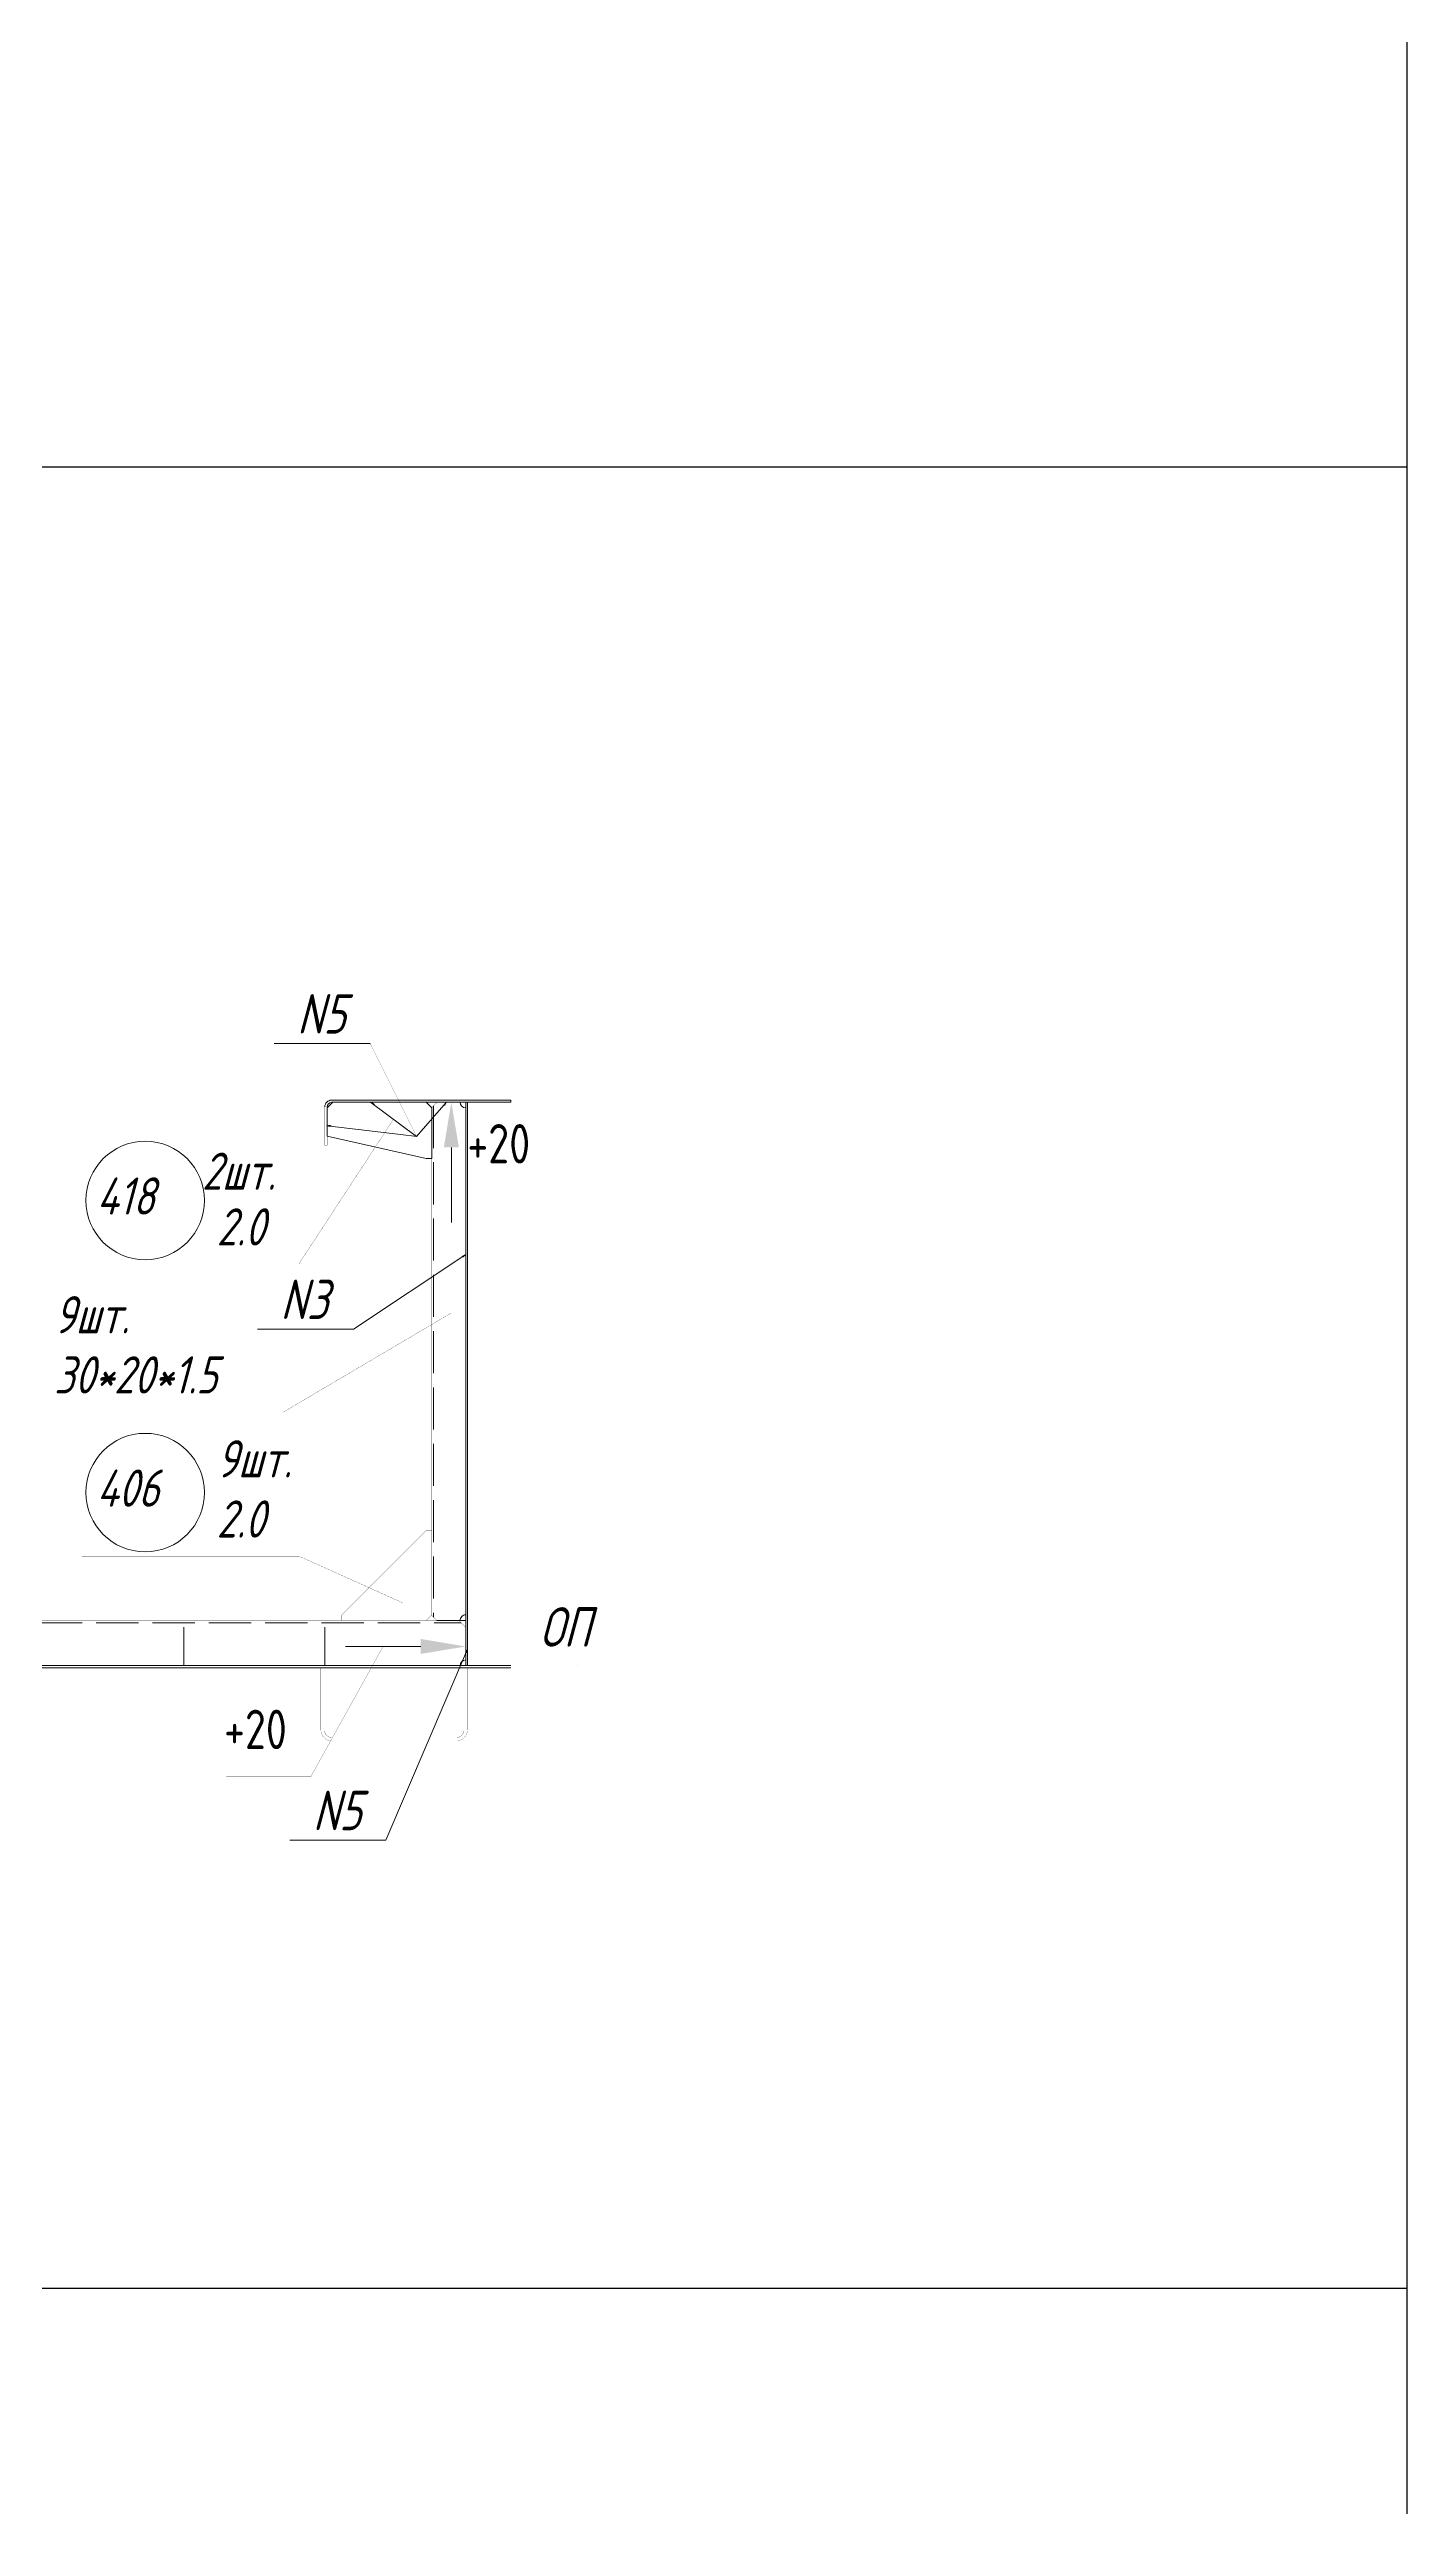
# Model space of a CAD drawing. Header units: millimetres. Extents: x 77380 to 135900, y -26587 to 17301.
# Drawn here: x 101283 to 102488, y -11244 to -9062 of the extents above; entities that cross this region are included whole.
import ezdxf

# ---------------------------------------------------------------- set-up
doc = ezdxf.new("R2010")
doc.units = ezdxf.units.MM
for name, pattern in [('K5LT32768', [0]), ('K5LT32769', [50, 37.5, -12.5]), ('K5LT32770', [0]), ('K5LT32772', [0]), ('K5LT32773', [50, 37.5, -12.5]), ('K5LT32780', [0]), ('K5LT32784', [850.2, 600, -125, 0.2, -125]), ('K5LT32789', [340.2, 240, -50, 0.2, -50]), ('K5LT32790', [0]), ('K5LT32831', [0]), ('K5LT32835', [0]), ('K5LT_THIN', [0])]:
    doc.linetypes.add(name, pattern=pattern)
doc.styles.add('KTEXTSTYLE', font='GOST_AU.SHX', dxfattribs={"width": 0.96, "height": 5})

# ---------------------------------------------------------------- blocks, each defined once
blk = doc.blocks.new('U93')
blk.add_hatch(color=7).paths.add_polyline_path([(126663.1, 18180.4), (126649.7, 18180.4), (126656.4, 18220.4)])
at = {"color": 7, "linetype": 'K5LT32831', "lineweight": 9}
blk.add_line((126656.4, 18180.4), (126656.4, 18113.9), dxfattribs=at)
blk = doc.blocks.new('U96')
blk.add_hatch(color=7).paths.add_polyline_path([(126629.2, 17730.8), (126629.2, 17744.1), (126669.2, 17737.4)])
at = {"color": 7, "linetype": 'K5LT32831', "lineweight": 9}
blk.add_line((126629.2, 17737.4), (126562.6, 17737.4), dxfattribs=at)
blk = doc.blocks.new('U118')
at = {"color": 7, "linetype": 'K5LT_THIN', "lineweight": 18}
for p, q in [((126569.7, 18019.1), (126669.2, 18085.5)), ((126669.2, 18085.5), (126665.8, 18083.3))]:
    blk.add_line(p, q, dxfattribs=at)
at = {"color": 7, "linetype": 'K5LT32835', "lineweight": 18}
for p, q in [((126666.7, 18083.7), (126666.7, 18083.9)), ((126666.7, 18083.8), (126666.7, 18083.8)), ((126667.3, 18083.7), (126666.7, 18083.8)), ((126667.4, 18083.7), (126666.7, 18083.8)), ((126667.3, 18083.6), (126666.7, 18083.7)), ((126666.8, 18083.6), (126666.9, 18084)), ((126666.8, 18083.7), (126666.8, 18083.9)), ((126667.4, 18083.8), (126666.8, 18083.9)), ((126667.5, 18083.8), (126666.8, 18083.9)), ((126667.2, 18083.5), (126666.8, 18083.6)), ((126667.2, 18083.5), (126666.8, 18083.6)), ((126666.9, 18083.4), (126667, 18084.1)), ((126666.9, 18083.5), (126667, 18084)), ((126667.5, 18083.9), (126666.9, 18084)), ((126667.1, 18083.4), (126666.9, 18083.5)), ((126667.1, 18083.4), (126666.9, 18083.4)), ((126667, 18083.3), (126667.2, 18084.2)), ((126667, 18083.4), (126667.1, 18084.1)), ((126667.6, 18083.9), (126667, 18084)), ((126667, 18083.3), (126667, 18083.3)), ((126667.1, 18083.4), (126667.3, 18084.2)), ((126667.6, 18084), (126667.1, 18084.1)), ((126667.7, 18084), (126667.1, 18084.1)), ((126667.2, 18083.5), (126667.3, 18084.3)), ((126667.8, 18084.1), (126667.2, 18084.2)), ((126667.3, 18083.7), (126667.5, 18084.4)), ((126667.3, 18083.6), (126667.4, 18084.3)), ((126667.8, 18084.1), (126667.3, 18084.2)), ((126667.4, 18083.8), (126667.6, 18084.4)), ((126667.9, 18084.2), (126667.4, 18084.3)), ((126667.9, 18084.2), (126667.4, 18084.3)), ((126667.5, 18083.8), (126667.6, 18084.5)), ((126668, 18084.3), (126667.5, 18084.4)), ((126667.6, 18083.9), (126667.7, 18084.5)), ((126668, 18084.4), (126667.6, 18084.4)), ((126667.7, 18084), (126667.8, 18084.6)), ((126667.7, 18084.1), (126667.9, 18084.6)), ((126668.1, 18084.4), (126667.7, 18084.5)), ((126668.1, 18084.5), (126667.7, 18084.5)), ((126667.8, 18084.2), (126667.9, 18084.7)), ((126668.2, 18084.5), (126667.8, 18084.6)), ((126667.9, 18084.2), (126668, 18084.7)), ((126668.2, 18084.6), (126667.9, 18084.6)), ((126668, 18084.3), (126668.1, 18084.8)), ((126668.3, 18084.6), (126668, 18084.7)), ((126668.3, 18084.7), (126668, 18084.7)), ((126668.1, 18084.4), (126668.2, 18084.8)), ((126668.4, 18084.7), (126668.1, 18084.8)), ((126668.2, 18084.5), (126668.2, 18084.9)), ((126668.2, 18084.6), (126668.3, 18084.9)), ((126668.5, 18084.8), (126668.2, 18084.8)), ((126668.3, 18084.6), (126668.4, 18085)), ((126668.5, 18084.8), (126668.3, 18084.9)), ((126668.6, 18084.9), (126668.3, 18084.9)), ((126668.4, 18084.7), (126668.5, 18085)), ((126668.6, 18084.9), (126668.4, 18085)), ((126668.5, 18084.8), (126668.5, 18085.1)), ((126668.7, 18085), (126668.5, 18085)), ((126668.6, 18085), (126668.7, 18085.2)), ((126668.6, 18084.9), (126668.6, 18085.1)), ((126668.7, 18085.1), (126668.6, 18085.1)), ((126668.8, 18085.1), (126668.6, 18085.1)), ((126668.7, 18085), (126668.8, 18085.2)), ((126668.8, 18085.2), (126668.7, 18085.2)), ((126668.8, 18085.1), (126668.8, 18085.3)), ((126668.9, 18085.2), (126668.8, 18085.2)), ((126668.9, 18085.2), (126668.9, 18085.3)), ((126668.9, 18085.3), (126668.9, 18085.3)), ((126669, 18085.3), (126668.9, 18085.3)), ((126669, 18085.3), (126669, 18085.4)), ((126669, 18085.4), (126669, 18085.4)), ((126669, 18085.4), (126669, 18085.4)), ((126669.1, 18085.5), (126669.1, 18085.5)), ((126669.1, 18085.4), (126669.1, 18085.4))]:
    blk.add_line(p, q, dxfattribs=at)
at = {"color": 7, "linetype": 'K5LT32835', "const_width": 0.18}
blk.add_lwpolyline([(126666.7, 18083.8), (126669.2, 18085.5), (126667, 18083.3)], close=True, dxfattribs=at)
blk = doc.blocks.new('U124')
at = {"color": 7, "linetype": 'K5LT_THIN', "lineweight": 18}
for p, q in [((126598.4, 17565.4), (126670.7, 17735)), ((126670.7, 17735), (126669.1, 17731.3))]:
    blk.add_line(p, q, dxfattribs=at)
at = {"color": 7, "linetype": 'K5LT32835', "lineweight": 18}
for p, q in [((126670.2, 17732.6), (126669.5, 17732.3)), ((126670.1, 17732.5), (126669.5, 17732.3)), ((126669.6, 17732.1), (126669.5, 17732.4)), ((126670.1, 17732.4), (126669.5, 17732.2)), ((126669.6, 17732.2), (126669.5, 17732.3)), ((126669.5, 17732.2), (126669.5, 17732.2)), ((126670.2, 17732.8), (126669.6, 17732.6)), ((126670.2, 17732.7), (126669.6, 17732.4)), ((126670.2, 17732.7), (126669.6, 17732.5)), ((126669.7, 17732.1), (126669.6, 17732.5)), ((126669.8, 17732.1), (126669.6, 17732.5)), ((126670.1, 17732.4), (126669.6, 17732.2)), ((126670.2, 17733), (126669.7, 17732.7)), ((126670.3, 17733), (126669.7, 17732.8)), ((126670.2, 17732.9), (126669.7, 17732.7)), ((126670, 17732), (126669.7, 17732.8)), ((126670, 17732), (126669.7, 17732.7)), ((126669.9, 17732), (126669.7, 17732.6)), ((126670.1, 17732.3), (126669.7, 17732.1)), ((126670.3, 17733.3), (126669.8, 17733.1)), ((126670.3, 17733.2), (126669.8, 17733)), ((126670.3, 17733.1), (126669.8, 17732.9)), ((126670.1, 17732.2), (126669.8, 17733)), ((126670.1, 17732.3), (126669.8, 17733)), ((126670.1, 17732.1), (126669.8, 17732.9)), ((126670.1, 17732.2), (126669.8, 17732.1)), ((126670.3, 17733.4), (126669.9, 17733.2)), ((126670.2, 17732.7), (126669.9, 17733.3)), ((126670.3, 17733.3), (126669.9, 17733.2)), ((126670.2, 17732.6), (126669.9, 17733.2)), ((126670.1, 17732.5), (126669.9, 17733.1)), ((126670, 17732.1), (126669.9, 17732)), ((126670.1, 17732.1), (126669.9, 17732.1)), ((126670.4, 17733.6), (126670, 17733.4)), ((126670.4, 17733.6), (126670, 17733.5)), ((126670.2, 17732.9), (126670, 17733.5)), ((126670.2, 17733), (126670, 17733.5)), ((126670.3, 17733.5), (126670, 17733.3)), ((126670.2, 17732.8), (126670, 17733.4)), ((126670, 17732), (126670, 17732)), ((126670.4, 17733.9), (126670.1, 17733.7)), ((126670.3, 17733.4), (126670.1, 17733.8)), ((126670.4, 17733.8), (126670.1, 17733.7)), ((126670.3, 17733.2), (126670.1, 17733.7)), ((126670.4, 17733.7), (126670.1, 17733.6)), ((126670.3, 17733.1), (126670.1, 17733.6)), ((126670.5, 17734.1), (126670.2, 17734)), ((126670.5, 17734), (126670.2, 17733.9)), ((126670.3, 17733.5), (126670.2, 17733.9)), ((126670.4, 17733.6), (126670.2, 17733.9)), ((126670.4, 17733.9), (126670.2, 17733.8)), ((126670.5, 17734.3), (126670.3, 17734.2)), ((126670.4, 17733.9), (126670.3, 17734.2)), ((126670.5, 17734.2), (126670.3, 17734.1)), ((126670.5, 17734.2), (126670.3, 17734.2)), ((126670.4, 17733.8), (126670.3, 17734.1)), ((126670.4, 17733.7), (126670.3, 17734)), ((126670.5, 17734.5), (126670.4, 17734.4)), ((126670.6, 17734.5), (126670.4, 17734.5)), ((126670.5, 17734.1), (126670.4, 17734.4)), ((126670.5, 17734.3), (126670.4, 17734.4)), ((126670.5, 17734.4), (126670.4, 17734.3)), ((126670.5, 17734), (126670.4, 17734.3)), ((126670.6, 17734.6), (126670.5, 17734.7)), ((126670.6, 17734.7), (126670.5, 17734.6)), ((126670.6, 17734.5), (126670.5, 17734.6)), ((126670.6, 17734.6), (126670.5, 17734.6)), ((126670.5, 17734.4), (126670.5, 17734.5)), ((126670.6, 17734.8), (126670.6, 17734.9)), ((126670.6, 17734.9), (126670.6, 17734.9)), ((126670.6, 17734.9), (126670.6, 17734.9)), ((126670.6, 17734.7), (126670.6, 17734.8)), ((126670.6, 17734.8), (126670.6, 17734.7)), ((126670.6, 17734.8), (126670.6, 17734.8))]:
    blk.add_line(p, q, dxfattribs=at)
at = {"color": 7, "linetype": 'K5LT32835', "const_width": 0.18}
blk.add_lwpolyline([(126669.5, 17732.2), (126670.7, 17735), (126670, 17732)], close=True, dxfattribs=at)
blk = doc.blocks.new('U126')
at = {"color": 7, "linetype": 'K5LT32835', "lineweight": 18}
for p, q in [((126546.1, 18199.6), (126546.1, 18199.6)), ((126546.1, 18199.6), (126546.2, 18199.6)), ((126546.2, 18199.6), (126546.2, 18199.6)), ((126546.2, 18199.6), (126546.2, 18199.6)), ((126546.4, 18199.6), (126546.3, 18199.6)), ((126546.3, 18199.6), (126546.3, 18199.6)), ((126546.5, 18199.7), (126546.4, 18199.6)), ((126546.4, 18199.6), (126546.4, 18199.6)), ((126546.6, 18199.7), (126546.5, 18199.6)), ((126546.5, 18199.7), (126546.6, 18199.6)), ((126546.5, 18199.7), (126546.5, 18199.6)), ((126546.8, 18199.7), (126546.6, 18199.6)), ((126546.7, 18199.7), (126546.6, 18199.6)), ((126546.6, 18199.7), (126546.7, 18199.5)), ((126546.9, 18199.7), (126546.7, 18199.5)), ((126546.7, 18199.7), (126546.8, 18199.5)), ((126547, 18199.7), (126546.8, 18199.5)), ((126546.8, 18199.7), (126547, 18199.5)), ((126546.8, 18199.7), (126546.9, 18199.5)), ((126547.1, 18199.7), (126546.9, 18199.5)), ((126546.9, 18199.7), (126547.1, 18199.5)), ((126547.3, 18199.7), (126547, 18199.5)), ((126547, 18199.7), (126547.1, 18199.5)), ((126547.4, 18199.7), (126547.1, 18199.5)), ((126547.1, 18199.7), (126547.3, 18199.5)), ((126547.1, 18199.7), (126547.2, 18199.5)), ((126547.5, 18199.7), (126547.2, 18199.5)), ((126547.2, 18199.7), (126547.4, 18199.5)), ((126547.6, 18199.7), (126547.3, 18199.5)), ((126547.3, 18199.7), (126547.5, 18199.5)), ((126547.8, 18199.8), (126547.4, 18199.5)), ((126547.7, 18199.8), (126547.4, 18199.5)), ((126547.4, 18199.7), (126547.7, 18199.4)), ((126547.4, 18199.7), (126547.6, 18199.4)), ((126547.9, 18199.8), (126547.5, 18199.4)), ((126547.5, 18199.7), (126547.8, 18199.4)), ((126548.1, 18199.8), (126547.6, 18199.4)), ((126547.6, 18199.7), (126547.9, 18199.4)), ((126548.2, 18199.8), (126547.7, 18199.4)), ((126547.7, 18199.8), (126548, 18199.4)), ((126547.7, 18199.7), (126547.9, 18199.4)), ((126548.3, 18199.8), (126547.8, 18199.4)), ((126547.8, 18199.8), (126548.1, 18199.4)), ((126548.4, 18199.8), (126547.9, 18199.4)), ((126547.9, 18199.8), (126548.2, 18199.4)), ((126548.5, 18199.8), (126548, 18199.4)), ((126548, 18199.8), (126548.3, 18199.4)), ((126548.6, 18199.8), (126548.1, 18199.4)), ((126548.1, 18199.8), (126548.5, 18199.3)), ((126548.1, 18199.8), (126548.4, 18199.3)), ((126548.7, 18199.8), (126548.2, 18199.4)), ((126548.2, 18199.8), (126548.6, 18199.3)), ((126549, 18199.9), (126548.3, 18199.4)), ((126548.9, 18199.8), (126548.3, 18199.4)), ((126548.3, 18199.8), (126548.7, 18199.3)), ((126549.1, 18199.9), (126548.4, 18199.3)), ((126548.4, 18199.8), (126548.8, 18199.3)), ((126548.4, 18199.8), (126548.7, 18199.3)), ((126549.1, 18199.8), (126548.5, 18199.3)), ((126548.5, 18199.8), (126548.9, 18199.3)), ((126548.6, 18199.8), (126549, 18199.3)), ((126549.1, 18199.7), (126548.6, 18199.3)), ((126548.7, 18199.8), (126549.1, 18199.4)), ((126548.7, 18199.8), (126549.1, 18199.3)), ((126549.1, 18199.6), (126548.7, 18199.3)), ((126548.8, 18199.8), (126549.1, 18199.5)), ((126549.1, 18199.5), (126548.8, 18199.3)), ((126548.9, 18199.8), (126549.1, 18199.6)), ((126549.1, 18199.4), (126548.9, 18199.3)), ((126549, 18199.9), (126549.1, 18199.8)), ((126549, 18199.9), (126549.1, 18199.7)), ((126549.1, 18199.4), (126549, 18199.3)), ((126549.1, 18199.9), (126549.1, 18199.9)), ((126549.1, 18199.3), (126549.1, 18199.3))]:
    blk.add_line(p, q, dxfattribs=at)
at = {"color": 7, "linetype": 'K5LT_THIN', "lineweight": 18}
for p, q in [((126546.1, 18199.6), (126550, 18199.2)), ((126611.4, 18191.9), (126546.1, 18199.6))]:
    blk.add_line(p, q, dxfattribs=at)
at = {"color": 7, "linetype": 'K5LT32835', "const_width": 0.18}
blk.add_lwpolyline([(126549.1, 18199.3), (126546.1, 18199.6), (126549.1, 18199.9)], close=True, dxfattribs=at)
blk = doc.blocks.new('U127')
at = {"color": 7, "linetype": 'K5LT32835', "lineweight": 18}
for p, q in [((126585, 18220.4), (126584.9, 18220.4)), ((126585.1, 18220.4), (126585, 18220.4)), ((126585, 18220.4), (126585.1, 18220.3)), ((126585, 18220.4), (126585, 18220.4)), ((126585.2, 18220.3), (126585.1, 18220.3)), ((126585.1, 18220.3), (126585.1, 18220.3)), ((126585.3, 18220.3), (126585.2, 18220.3)), ((126585.2, 18220.3), (126585.2, 18220.2)), ((126585.4, 18220.2), (126585.2, 18220.2)), ((126585.3, 18220.3), (126585.3, 18220.2)), ((126585.5, 18220.2), (126585.3, 18220.2)), ((126585.3, 18220.2), (126585.3, 18220.1)), ((126585.4, 18220.2), (126585.4, 18220.1)), ((126585.7, 18220.1), (126585.4, 18220)), ((126585.6, 18220.1), (126585.4, 18220.1)), ((126585.5, 18220.2), (126585.6, 18220)), ((126585.5, 18220.2), (126585.5, 18220)), ((126585.8, 18220), (126585.5, 18220)), ((126585.6, 18220.1), (126585.6, 18219.9)), ((126585.9, 18220), (126585.6, 18219.9)), ((126585.7, 18220.1), (126585.8, 18219.8)), ((126585.7, 18220.1), (126585.7, 18219.9)), ((126586.1, 18219.9), (126585.7, 18219.8)), ((126586, 18219.9), (126585.7, 18219.9)), ((126585.8, 18220), (126585.8, 18219.8)), ((126586.2, 18219.8), (126585.8, 18219.8)), ((126585.9, 18220), (126586, 18219.6)), ((126585.9, 18220), (126585.9, 18219.7)), ((126586.3, 18219.8), (126585.9, 18219.7)), ((126586, 18219.9), (126586.1, 18219.6)), ((126586.5, 18219.7), (126586, 18219.6)), ((126586.4, 18219.7), (126586, 18219.7)), ((126586.1, 18219.9), (126586.1, 18219.5)), ((126586.6, 18219.6), (126586.1, 18219.6)), ((126586.2, 18219.9), (126586.2, 18219.5)), ((126586.2, 18219.8), (126586.3, 18219.4)), ((126586.7, 18219.6), (126586.2, 18219.5)), ((126586.8, 18219.5), (126586.2, 18219.5)), ((126586.3, 18219.8), (126586.4, 18219.4)), ((126586.9, 18219.5), (126586.3, 18219.4)), ((126586.4, 18219.8), (126586.4, 18219.3)), ((126586.4, 18219.7), (126586.5, 18219.3)), ((126587, 18219.4), (126586.4, 18219.4)), ((126586.5, 18219.7), (126586.6, 18219.2)), ((126587.1, 18219.4), (126586.5, 18219.3)), ((126587.2, 18219.3), (126586.5, 18219.2)), ((126586.6, 18219.7), (126586.6, 18219.2)), ((126586.6, 18219.6), (126586.7, 18219.1)), ((126587.3, 18219.3), (126586.6, 18219.2)), ((126586.7, 18219.6), (126586.8, 18219.1)), ((126587.5, 18219.2), (126586.7, 18219.1)), ((126587.4, 18219.2), (126586.7, 18219.1)), ((126586.8, 18219.6), (126586.9, 18219)), ((126586.8, 18219.5), (126586.9, 18218.9)), ((126587.6, 18219.2), (126586.8, 18219)), ((126586.9, 18219.5), (126587, 18218.9)), ((126587.6, 18219.1), (126586.9, 18219)), ((126587, 18219.5), (126587.1, 18218.8)), ((126587.6, 18219), (126587, 18218.9)), ((126587.5, 18218.9), (126587, 18218.9)), ((126587.1, 18219.4), (126587.2, 18218.7)), ((126587.1, 18219.4), (126587.1, 18218.8)), ((126587.5, 18218.9), (126587.1, 18218.8)), ((126587.2, 18219.4), (126587.3, 18218.7)), ((126587.4, 18218.8), (126587.2, 18218.8)), ((126587.3, 18219.3), (126587.4, 18218.8)), ((126587.3, 18219.3), (126587.4, 18218.7)), ((126587.3, 18218.7), (126587.3, 18218.7)), ((126587.4, 18218.7), (126587.3, 18218.7)), ((126587.4, 18219.3), (126587.5, 18218.8)), ((126587.5, 18219.2), (126587.6, 18219)), ((126587.5, 18219.2), (126587.5, 18218.9)), ((126587.6, 18219.2), (126587.6, 18219.1)), ((126587.7, 18219.1), (126587.7, 18219.1))]:
    blk.add_line(p, q, dxfattribs=at)
at = {"color": 7, "linetype": 'K5LT_THIN', "lineweight": 18}
for p, q in [((126584.9, 18220.4), (126588.1, 18218.1)), ((126625.6, 18190.2), (126584.9, 18220.4))]:
    blk.add_line(p, q, dxfattribs=at)
at = {"color": 7, "linetype": 'K5LT32835', "const_width": 0.18}
blk.add_lwpolyline([(126587.3, 18218.7), (126584.9, 18220.4), (126587.7, 18219.1)], close=True, dxfattribs=at)
blk = doc.blocks.new('U128')
at = {"color": 7, "linetype": 'K5LT_THIN', "lineweight": 18}
for p, q in [((126625.6, 18190.2), (126651.8, 18220.4)), ((126651.8, 18220.4), (126649.2, 18217.4))]:
    blk.add_line(p, q, dxfattribs=at)
at = {"color": 7, "linetype": 'K5LT32835', "lineweight": 18}
for p, q in [((126650.6, 18218.3), (126649.9, 18218.2)), ((126649.9, 18218.2), (126649.9, 18218.2)), ((126650, 18218.1), (126649.9, 18218.2)), ((126650.6, 18218.2), (126649.9, 18218.1)), ((126650.7, 18218.4), (126650, 18218.3)), ((126650, 18218.1), (126650, 18218.3)), ((126650.6, 18218.3), (126650, 18218.3)), ((126650.5, 18218.1), (126650, 18218.1)), ((126650.7, 18218.5), (126650.1, 18218.4)), ((126650.8, 18218.5), (126650.1, 18218.5)), ((126650.1, 18218), (126650.1, 18218.4)), ((126650.2, 18217.9), (126650.1, 18218.4)), ((126650.5, 18218.1), (126650.1, 18218)), ((126650.5, 18218), (126650.1, 18218)), ((126650.3, 18217.8), (126650.2, 18218.6)), ((126650.8, 18218.6), (126650.2, 18218.5)), ((126650.2, 18217.9), (126650.2, 18218.5)), ((126650.4, 18217.9), (126650.2, 18217.9)), ((126650.4, 18217.8), (126650.3, 18218.7)), ((126650.8, 18218.7), (126650.3, 18218.6)), ((126650.9, 18218.7), (126650.3, 18218.7)), ((126650.4, 18217.9), (126650.3, 18217.8)), ((126650.3, 18217.8), (126650.3, 18217.8)), ((126650.9, 18218.9), (126650.4, 18218.8)), ((126650.5, 18218), (126650.4, 18218.8)), ((126650.9, 18218.8), (126650.4, 18218.7)), ((126650.4, 18217.9), (126650.4, 18218.7)), ((126650.5, 18218.1), (126650.5, 18218.9)), ((126650.6, 18218.2), (126650.5, 18218.9)), ((126651, 18218.9), (126650.5, 18218.9)), ((126651.1, 18219.1), (126650.6, 18219)), ((126650.6, 18218.3), (126650.6, 18219)), ((126651, 18219), (126650.6, 18219)), ((126651.1, 18219.2), (126650.7, 18219.2)), ((126650.7, 18218.4), (126650.7, 18219.1)), ((126650.8, 18218.5), (126650.7, 18219.1)), ((126651.1, 18219.1), (126650.7, 18219.1)), ((126650.9, 18218.7), (126650.8, 18219.3)), ((126651.2, 18219.3), (126650.8, 18219.2)), ((126650.8, 18218.6), (126650.8, 18219.2)), ((126651, 18218.9), (126650.9, 18219.4)), ((126651.2, 18219.4), (126650.9, 18219.4)), ((126650.9, 18218.8), (126650.9, 18219.3)), ((126651.2, 18219.3), (126650.9, 18219.3)), ((126651, 18219), (126651, 18219.5)), ((126651.3, 18219.5), (126651, 18219.4)), ((126651.3, 18219.5), (126651, 18219.5)), ((126651.4, 18219.7), (126651.1, 18219.6)), ((126651.1, 18219.2), (126651.1, 18219.6)), ((126651.4, 18219.6), (126651.1, 18219.6)), ((126651.1, 18219.1), (126651.1, 18219.5)), ((126651.2, 18219.3), (126651.2, 18219.7)), ((126651.3, 18219.4), (126651.2, 18219.7)), ((126651.4, 18219.7), (126651.2, 18219.7)), ((126651.5, 18219.9), (126651.3, 18219.8)), ((126651.3, 18219.5), (126651.3, 18219.8)), ((126651.5, 18219.8), (126651.3, 18219.8)), ((126651.6, 18220), (126651.4, 18220)), ((126651.4, 18219.6), (126651.4, 18219.9)), ((126651.4, 18219.7), (126651.4, 18219.9)), ((126651.6, 18219.9), (126651.4, 18219.9)), ((126651.5, 18219.9), (126651.5, 18220.1)), ((126651.5, 18219.8), (126651.5, 18220)), ((126651.6, 18220), (126651.5, 18220)), ((126651.7, 18220.2), (126651.6, 18220.2)), ((126651.6, 18220), (126651.6, 18220.1)), ((126651.7, 18220.1), (126651.6, 18220.1)), ((126651.7, 18220.2), (126651.7, 18220.3)), ((126651.8, 18220.3), (126651.7, 18220.3)), ((126651.7, 18220.1), (126651.7, 18220.2)), ((126651.7, 18220.2), (126651.7, 18220.2)), ((126651.8, 18220.4), (126651.8, 18220.4)), ((126651.8, 18220.4), (126651.8, 18220.4)), ((126651.8, 18220.3), (126651.8, 18220.3))]:
    blk.add_line(p, q, dxfattribs=at)
at = {"color": 7, "linetype": 'K5LT32835', "const_width": 0.18}
blk.add_lwpolyline([(126649.9, 18218.2), (126651.8, 18220.4), (126650.3, 18217.8)], close=True, dxfattribs=at)

msp = doc.modelspace()

# ---------------------------------------------------------------- linework, layer by layer
at = {"color": 6}
for p, q in [((94137.059, -9432.779), (102487.549, -9432.779)), ((94137.059, -11049.459), (102487.549, -11049.459))]:
    msp.add_line(p, q, dxfattribs=at)
at = {"color": 7, "linetype": 'K5LT32780', "lineweight": 18}
for p, q in [((101567.736, -9944.751), (101482.418, -9944.751)), ((101552.948, -10198.199), (101467.63, -10198.199)), ((101581.683, -10651.88), (101496.365, -10651.88))]:
    msp.add_line(p, q, dxfattribs=at)
at = {"color": 2, "linetype": 'K5LT32770', "lineweight": 18, "true_color": 0xffff00}
for p, q in [((101534.43, -9996.882), (101529.43, -10001.883)), ((101529.43, -10001.883), (101529.43, -10026.883)), ((101617.431, -9996.882), (101549.432, -9996.882)), ((101622.431, -10001.883), (101617.431, -9996.882)), ((101622.431, -10046.882), (101622.431, -10001.883)), ((101529.43, -10026.883), (101617.431, -10046.882)), ((101617.431, -10046.882), (101622.431, -10046.882))]:
    msp.add_line(p, q, dxfattribs=at)
at = {"color": 3, "linetype": 'K5LT32768', "lineweight": 18, "true_color": 0x00ff00}
for p, q in [((101533.431, -9994.883), (101692.431, -9994.883)), ((101533.431, -9996.882), (101692.431, -9996.882)), ((101652.432, -9996.882), (101626.931, -9996.882)), ((101652.432, -10456.882), (101652.432, -9996.882)), ((101652.432, -10496.882), (101652.432, -9996.882)), ((101653.932, -10496.882), (101653.932, -9996.882)), ((101626.931, -10456.882), (101652.432, -10456.882)), ((101652.432, -10462.883), (101652.432, -10496.882)), ((101692.431, -10496.882), (99412.432, -10496.882)), ((101692.431, -10498.882), (99412.432, -10498.882)), ((101652.432, -10496.882), (99452.432, -10496.882))]:
    msp.add_line(p, q, dxfattribs=at)
at = {"color": 3, "linetype": 'K5LT32769', "lineweight": 18, "true_color": 0x00ff00}
msp.add_line((101623.876, -9999.937), (101623.876, -10453.827), dxfattribs=at)
at = {"color": 7, "linetype": 'K5LT_THIN', "lineweight": 18}
for p, q in [((101692.431, -9994.883), (101692.431, -9996.882)), ((101594.654, -10025.469), (101608.922, -10027.166))]:
    msp.add_line(p, q, dxfattribs=at)
at = {"color": 1, "linetype": 'K5LT32773', "lineweight": 18, "true_color": 0xff0000}
msp.add_line((100924.432, -10458.809), (101648.359, -10458.809), dxfattribs=at)
at = {"color": 3, "linetype": 'K5LT32789', "lineweight": 18, "true_color": 0x00ff00}
for p, q in [((101402.432, -10496.882), (101402.432, -10462.883)), ((101527.432, -10496.882), (101527.432, -10462.883))]:
    msp.add_line(p, q, dxfattribs=at)
at = {"color": 1, "linetype": 'K5LT32784', "lineweight": 18, "true_color": 0xff0000}
msp.add_line((99325.786, -10496.882), (101790.815, -10496.882), dxfattribs=at)
at = {"color": 6}
msp.add_lwpolyline([(94137.059, -6183.971), (102487.549, -6183.971), (102487.549, -25985.734), (94137.059, -25985.734)], close=True, dxfattribs=at)
at = {"color": 7, "linetype": 'K5LT32780', "const_width": 0.18}
for points in [[(101482.418, -9944.751), (101567.736, -9944.751), (101608.922, -10027.166)], [(101440.046, -10595.678), (101514.847, -10595.678), (101579.17, -10479.882)]]:
    msp.add_lwpolyline(points, dxfattribs=at)
at = {"color": 1, "linetype": 'K5LT32772', "true_color": 0xff0000, "const_width": 0.18}
for points in [[(101311.646, -10140.401), (101504.359, -10140.401), (101588.49, -10011.672)], [(101527.431, -10000.956), (101527.431, -10034.883), (101529.43, -10034.883), (101529.43, -10000.956)], [(101167.504, -10271.783), (101490.731, -10271.783), (101639.276, -10184.098)], [(101311.646, -10399.679), (101504.359, -10399.679), (101596.143, -10440.981)], [(100924.432, -10456.81), (101646.359, -10456.81), (101652.432, -10462.883)]]:
    msp.add_lwpolyline(points, dxfattribs=at)
at = {"color": 3, "linetype": 'K5LT32768', "true_color": 0x00ff00, "const_width": 0.18}
msp.add_lwpolyline([(101626.931, -9996.882), (101622.376, -10001.437), (101622.376, -10452.328), (101626.931, -10456.882)], dxfattribs=at)
at = {"color": 2, "linetype": 'K5LT32770', "true_color": 0xffff00, "const_width": 0.18}
msp.add_lwpolyline([(101617.431, -10456.882), (101542.431, -10456.882), (101542.431, -10451.883), (101617.431, -10376.883), (101622.431, -10376.883), (101622.431, -10451.883), (101617.431, -10456.882)], dxfattribs=at)
at = {"color": 8, "linetype": 'K5LT32790', "true_color": 0x808080, "const_width": 0.18}
msp.add_lwpolyline([(101650.932, -10498.882), (101650.932, -10553.882, -0.41421356), (101643.932, -10560.882), (101533.932, -10560.882, -0.41421356), (101526.932, -10553.882), (101526.932, -10498.882), (101523.932, -10498.882), (101523.932, -10553.882, 0.41421356), (101533.932, -10563.882), (101643.932, -10563.882, 0.41421356), (101653.932, -10553.882), (101653.932, -10498.882)], format="xyb", close=True, dxfattribs=at)
at = {"color": 1, "linetype": 'K5LT32772', "lineweight": 18, "true_color": 0xff0000}
for centre in [(101368.006, -10084.041), (101368.006, -10343.319)]:
    msp.add_circle(centre, 52.603, dxfattribs=at)
at = {"color": 3, "linetype": 'K5LT32768', "lineweight": 18, "true_color": 0x00ff00}
for centre, radius, start, end in [((101533.431, -10000.956), 6, 89.998352, 180.001648), ((101533.431, -10000.956), 4.001, 89.999329, 179.989746), ((101652.432, -9996.882), 5.001, 180.002472, 269.997528), ((101652.432, -10456.882), 5, 89.99501, 179.996246), ((101652.432, -10496.882), 5.001, 90.002472, 179.997528)]:
    msp.add_arc(centre, radius, start, end, dxfattribs=at)

# ---------------------------------------------------------------- block references
for name in ['U127', 'U128', 'U93', 'U126', 'U118', 'U96', 'U124']:
    msp.add_blockref(name, (-25016.722, -28217.326))

# ---------------------------------------------------------------- texts
at = {"color": 7, "char_height": 2.5, "attachment_point": 1, "style": 'KTEXTSTYLE'}
for s, insert in [('\\H3.5;\\W0.965;\\Q15;\\Q15;\\H35.00;N5', (101502.736, -9900.898)), ('\\H3.5;\\W0.965;\\Q15;\\Q0;\\H35.00;+20', (101653.872, -10016.173)), ('\\H3.5;\\W0.965;\\Q15;\\Q15;\\H33.00;2шт.', (101418.411, -10041.52)), ('\\H3.5;\\W0.965;\\Q15;\\Q15;\\H33.00;{\\c255;418}', (101324.89, -10063.566)), ('\\H3.5;\\W0.965;\\Q15;\\Q15;\\H33.00;{\\c255;2.0}', (101431.411, -10090.963)), ('\\H3.5;\\W0.965;\\Q15;\\Q15;\\H35.00;N3', (101487.948, -10154.346)), ('\\H3.5;\\W0.965;\\Q15;\\Q15;\\H33.00;9шт.', (101287.269, -10168.902)), ('\\H3.5;\\W0.965;\\Q15;\\Q15;\\H33.00;{\\c255;30*20*1.5}', (101287.269, -10222.345)), ('\\H3.5;\\W0.965;\\Q15;\\Q15;\\H33.00;9шт.', (101431.411, -10296.798)), ('\\H3.5;\\W0.965;\\Q15;\\Q15;\\H33.00;{\\c255;406}', (101324.89, -10322.844)), ('\\H3.5;\\W0.965;\\Q15;\\Q15;\\H33.00;{\\c255;2.0}', (101431.411, -10350.241)), ('\\H3.5;\\W0.965;\\Q15;\\Q15;\\H35.00;ОП', (101717.958, -10445.121)), ('\\H3.5;\\W0.965;\\Q15;\\Q0;\\H35.00;+20', (101437.982, -10536.047)), ('\\H3.5;\\W0.965;\\Q15;\\Q15;\\H35.00;N5', (101516.683, -10608.027))]:
    msp.add_mtext(s, dxfattribs=dict(at, insert=insert))

doc.saveas('drawing.dxf')
